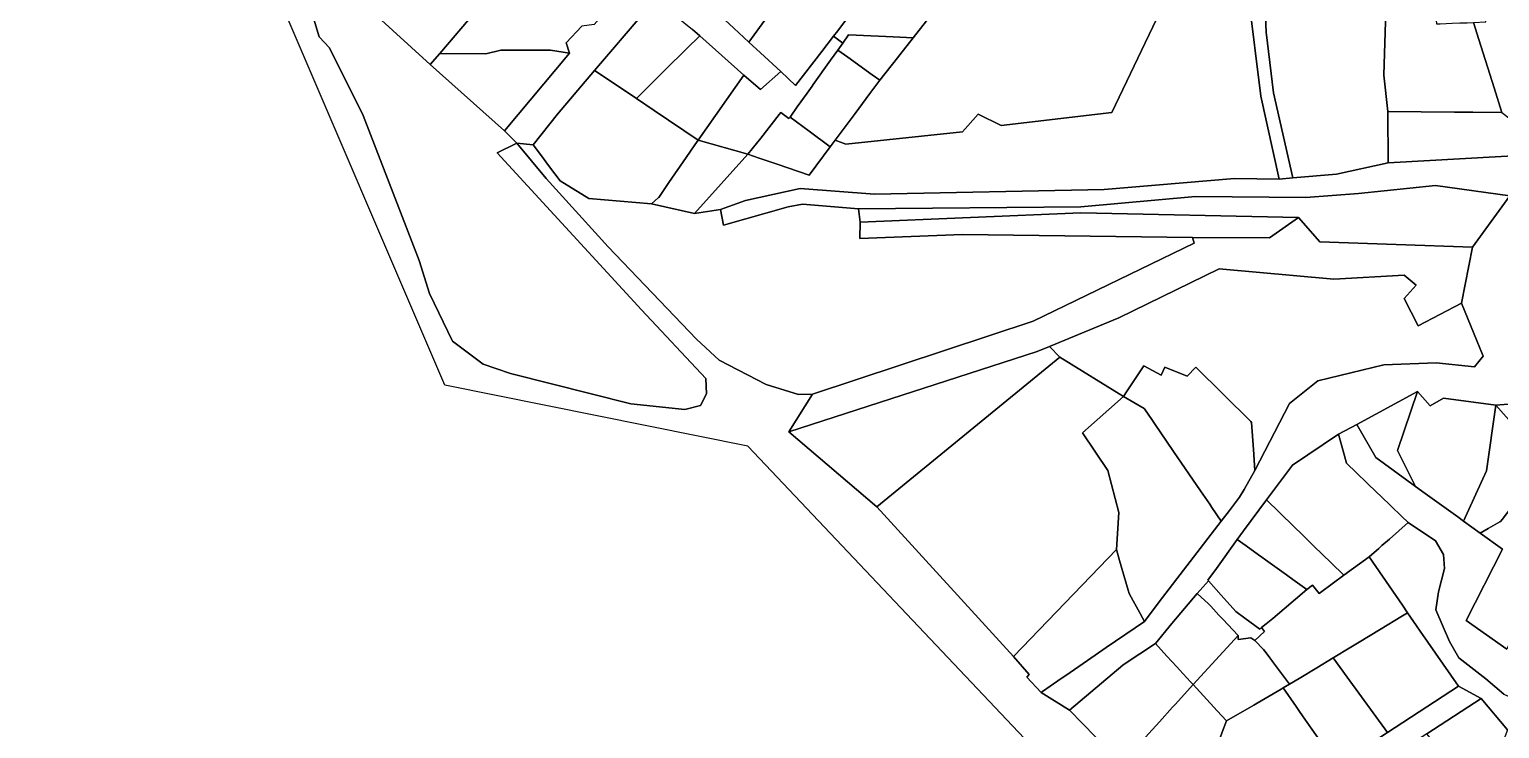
# Model space of a CAD drawing. Header units: inches. Extents: x 469449 to 472390, y 1000542 to 1004361.
# Drawn here: x 470542.2 to 470988.2, y 1001459.7 to 1001671.8 of the extents above; entities that cross this region are included whole.
import ezdxf

# ---------------------------------------------------------------- set-up
doc = ezdxf.new("R2010")
doc.units = ezdxf.units.IN
doc.header["$MEASUREMENT"] = 0
doc.layers.add('Gulele_10_07_New_Parcel', color=7, linetype='Continuous')

msp = doc.modelspace()

# ---------------------------------------------------------------- linework, layer by layer
at = {"layer": 'Gulele_10_07_New_Parcel'}
for points in [[(470872.58, 1001426.49), (470760.13, 1001545.32), (470668.21, 1001563.83), (470616.75, 1001684.11), (470589.87, 1001720.25), (470543.62, 1001838.8), (470542.17, 1001876.1), (470557.78, 1001912.53), (470645.08, 1002020.67), (470974.91, 1002424.6), (471076.37, 1002549.79), (471098.34, 1002597.79), (471128.4, 1002774.74), (471141.41, 1002848.47), (471134.47, 1002873.34), (471096.31, 1002923.65), (471081.28, 1002964.13), (471080.27, 1002998.39), (471087.35, 1003042.2), (471087.06, 1003060.99), (471079.26, 1003076.31)], [(470988.89, 1001646.61), (470986.56, 1001654.06), (470981.96, 1001668.75), (470980.35, 1001673.89), (470984.01, 1001674.03), (470983.89, 1001689.52), (470987.23, 1001716.87), (470987.33, 1001722.22), (470987.62, 1001736.83), (470987.71, 1001741.26), (470987.89, 1001750.27), (470987.86, 1001751.57), (470987.82, 1001753.54), (470987.53, 1001766.4), (470987.13, 1001784.09), (470985.31, 1001799.48), (470984.75, 1001804.24), (470980.94, 1001823.68), (470980.74, 1001831.99), (470980.52, 1001841.21), (470979.75, 1001873.34), (470979.08, 1001895.18), (470986.58, 1001913.88), (471009.39, 1001948)], [(470916.29, 1001697.28), (470917.43, 1001670.93), (470919.64, 1001652.56), (470925.49, 1001626.72), (470921.37, 1001626.36), (470915.79, 1001651.56), (470912.09, 1001681.76)], [(470954.16, 1001690.45), (470953.15, 1001657.85), (470954.31, 1001646.85), (470954.37, 1001631.34), (470938.72, 1001627.87), (470925.49, 1001626.72), (470919.64, 1001652.56), (470917.43, 1001670.93), (470916.29, 1001697.28)], [(470635.46, 1001687.05), (470663.72, 1001661.13), (470686.28, 1001640.98), (470690.03, 1001637.27), (470684.05, 1001634.28), (470727.91, 1001586.71), (470747.35, 1001565.84), (470747.56, 1001561.21), (470745.78, 1001557.72), (470741.01, 1001556.44), (470724.63, 1001558.22), (470688.11, 1001567.34), (470679.85, 1001570.18), (470670.53, 1001577.23), (470663.55, 1001591.62), (470660.42, 1001601.66), (470643.4, 1001645.67), (470633.22, 1001666.18), (470630.09, 1001669.53), (470626.89, 1001680.21)], [(470626.89, 1001680.21), (470630.09, 1001669.53), (470633.22, 1001666.18), (470643.4, 1001645.67), (470660.42, 1001601.66), (470663.55, 1001591.62), (470670.53, 1001577.23), (470679.85, 1001570.18), (470688.11, 1001567.34), (470724.63, 1001558.22), (470741.01, 1001556.44), (470745.78, 1001557.72), (470747.56, 1001561.21), (470747.35, 1001565.84), (470727.91, 1001586.71), (470684.05, 1001634.28), (470690.03, 1001637.27), (470699, 1001626.59), (470717.8, 1001605.84), (470744.57, 1001577.79), (470751.4, 1001571.45), (470765.71, 1001564.04), (470775.47, 1001560.98), (470779.77, 1001561.08), (470772.56, 1001549.64), (470799.29, 1001526.89), (470840.71, 1001481.51), (470845.47, 1001476.07), (470844.8, 1001475.24), (470849.12, 1001470.65), (470857.74, 1001465.22), (470873.49, 1001449.1)], [(470912.09, 1001681.76), (470915.79, 1001651.56), (470921.37, 1001626.36), (470907.75, 1001626.57), (470868.3, 1001623.21), (470798.53, 1001621.8), (470775.97, 1001623.51), (470759.45, 1001619.87), (470751.83, 1001617.1), (470744.01, 1001615.97), (470760.17, 1001633.89), (470763.58, 1001632.72), (470769.03, 1001630.87), (470778.71, 1001627.58), (470785.1, 1001636.13), (470786.65, 1001638.21), (470789.89, 1001636.98), (470825.23, 1001640.65), (470830, 1001646.06), (470836.98, 1001642.64), (470870.57, 1001646.56), (470885.24, 1001677.25)], [(470728.71, 1001676.93), (470713.67, 1001659.32), (470702.35, 1001646.08), (470695.02, 1001636.75), (470690.03, 1001637.27), (470686.28, 1001640.98), (470706.07, 1001664.58), (470705, 1001667.72), (470709.77, 1001672.77)], [(470814.36, 1001674.35), (470810.35, 1001669.25), (470804.28, 1001669.51), (470793.03, 1001669.99), (470790.67, 1001670.09), (470788.93, 1001667.64), (470786.16, 1001669.7), (470787.41, 1001671.33), (470790.1, 1001674.83)], [(470755.89, 1001672.12), (470760.44, 1001667.9), (470763.95, 1001664.66), (470770.11, 1001658.96), (470763.97, 1001653.52), (470758.88, 1001657.9), (470745.54, 1001669.83), (470743.36, 1001671.79)], [(470995.76, 1001558.53), (470987.03, 1001557.75), (470971.16, 1001559.9), (470967.18, 1001557.58), (470963.29, 1001561.93), (470944.91, 1001551.96), (470939.35, 1001548.94), (470925.39, 1001539.53), (470917.51, 1001529.02), (470910.52, 1001519.69), (470908.6, 1001517.02), (470902.33, 1001508.28), (470899.74, 1001504.67), (470899.94, 1001504.45), (470896.43, 1001500.69), (470888.83, 1001491.52), (470883.79, 1001485.44), (470874.36, 1001479.24), (470873.89, 1001478.94), (470857.74, 1001465.22), (470849.12, 1001470.65), (470849.51, 1001470.92), (470854.19, 1001474.14), (470857.94, 1001476.72), (470863.23, 1001480.35), (470868.88, 1001484.25), (470880.44, 1001492.2), (470884.95, 1001498.07), (470903.78, 1001522.58), (470906.25, 1001525.79), (470909.35, 1001529.83), (470910.72, 1001532.23), (470913.99, 1001537.95), (470924.5, 1001558.24), (470933.04, 1001565.15), (470953.15, 1001570.03), (470968.99, 1001570.64), (470980.57, 1001569.42), (470983.21, 1001572.67), (470976.71, 1001588.72), (470979.97, 1001605.74), (470991.34, 1001621.29)], [(471001.26, 1001541.81), (470987.03, 1001557.75), (470995.76, 1001558.53)], [(470989.55, 1001470.13), (470984, 1001474.77), (470975.88, 1001481.15), (470973.07, 1001486.13), (470968.84, 1001495.66), (470969.67, 1001501.13), (470971.49, 1001508.18), (470971.24, 1001512.49), (470968.76, 1001516.63), (470960.47, 1001522.16), (470958.43, 1001524.13), (470952.14, 1001530.17), (470950.95, 1001531.31), (470941.75, 1001540.15), (470941.12, 1001542.45), (470939.35, 1001548.94), (470944.91, 1001551.96), (470950.71, 1001541.88), (470962.67, 1001533.13), (470965.64, 1001530.98), (470975.51, 1001523.86), (470977.31, 1001522.57), (470982.29, 1001518.97), (470989.1, 1001514.06), (470978.08, 1001492.5), (470990.38, 1001483.72)], [(470990.59, 1001459.31), (470982.64, 1001468.76), (470975.72, 1001472.51), (470964.15, 1001489.25), (470963.04, 1001490.85), (470960.32, 1001494.8), (470958.74, 1001497.09), (470948.62, 1001511.72), (470951.59, 1001514.34), (470952.54, 1001515.17), (470954.78, 1001517.14), (470960.47, 1001522.16), (470968.76, 1001516.63), (470971.24, 1001512.49), (470971.49, 1001508.18), (470969.67, 1001501.13), (470968.84, 1001495.66), (470973.07, 1001486.13), (470975.88, 1001481.15), (470984, 1001474.77), (470989.55, 1001470.13), (471003.47, 1001463.79), (471020.25, 1001459.44)]]:
    msp.add_lwpolyline(points, dxfattribs=at)
for points in [[(470708.78, 1001713.63), (470682.89, 1001683.83), (470677.73, 1001677.36), (470666.74, 1001664.48), (470663.72, 1001661.13), (470635.46, 1001687.05), (470644.14, 1001712.97), (470654.25, 1001711.54), (470656.11, 1001713.81), (470666.85, 1001726.91), (470679.67, 1001742.54), (470686.03, 1001741.84), (470694.82, 1001740.88), (470697.68, 1001740.31), (470715.66, 1001736.72), (470721.8, 1001735.49), (470724.1, 1001735.03), (470726.89, 1001734.47), (470726.68, 1001734.22), (470723.68, 1001730.77), (470717.63, 1001723.81), (470711.15, 1001716.35)], [(470870.57, 1001646.56), (470836.98, 1001642.64), (470830, 1001646.06), (470825.23, 1001640.65), (470789.89, 1001636.98), (470786.65, 1001638.21), (470792.67, 1001646.26), (470797.17, 1001652.29), (470800.2, 1001656.33), (470805.55, 1001663.14), (470806.28, 1001664.07), (470810.35, 1001669.25), (470814.36, 1001674.35), (470819.78, 1001681.24), (470848.08, 1001717.23), (470898.99, 1001689.36), (470897.77, 1001684.08), (470885.24, 1001677.25)], [(470705, 1001667.72), (470706.07, 1001664.58), (470700.27, 1001665.47), (470685.25, 1001665.47), (470680.62, 1001664.33), (470666.74, 1001664.48), (470677.73, 1001677.36), (470682.89, 1001683.83), (470708.78, 1001713.63), (470716.39, 1001707.86), (470720.31, 1001704.88), (470732.45, 1001694.43), (470713.55, 1001673.27), (470709.77, 1001672.77)], [(470765.27, 1001674.56), (470760.44, 1001667.9), (470755.89, 1001672.12), (470749.14, 1001678.37), (470744.49, 1001682.68), (470741.39, 1001685.55), (470738.28, 1001688.43), (470747.26, 1001698.95), (470753.05, 1001705.75), (470759.37, 1001701.03), (470762.43, 1001698.74), (470766.15, 1001695.96), (470769.17, 1001693.7), (470770.83, 1001692.46), (470774.13, 1001690), (470775.25, 1001689.16), (470775.59, 1001688.83), (470773.27, 1001685.63), (470771.26, 1001682.84)], [(470782.59, 1001665.07), (470774.65, 1001654.75), (470770.11, 1001658.96), (470763.95, 1001664.66), (470760.44, 1001667.9), (470765.27, 1001674.56), (470771.26, 1001682.84), (470773.27, 1001685.63), (470775.59, 1001688.83), (470783.31, 1001681.38), (470788.58, 1001676.3), (470790.1, 1001674.83), (470787.41, 1001671.33), (470786.16, 1001669.7)], [(470968.61, 1001679.39), (470969.07, 1001673.45), (470970.23, 1001673.5), (470973.81, 1001673.64), (470976.11, 1001673.73), (470978.4, 1001673.81), (470980.35, 1001673.89), (470981.96, 1001668.75), (470986.56, 1001654.06), (470988.89, 1001646.61), (470980.1, 1001646.67), (470978.02, 1001646.69), (470974.59, 1001646.71), (470954.31, 1001646.85), (470953.15, 1001657.85), (470954.16, 1001690.45), (470954.57, 1001690.46), (470961.2, 1001690.64), (470966.5, 1001690.78), (470967.71, 1001690.81), (470967.8, 1001689.73)], [(470735.09, 1001659.46), (470726.34, 1001650.78), (470726.22, 1001650.87), (470713.67, 1001659.32), (470728.71, 1001676.93), (470732.04, 1001680.83), (470738.63, 1001675.57), (470743.36, 1001671.79), (470745.54, 1001669.83), (470741.58, 1001665.9)], [(470758.88, 1001657.9), (470745.06, 1001638.18), (470731.71, 1001647.17), (470726.34, 1001650.78), (470735.09, 1001659.46), (470741.58, 1001665.9), (470745.54, 1001669.83)], [(470788.93, 1001667.64), (470787.41, 1001665.51), (470785.2, 1001662.4), (470780.01, 1001655.1), (470779.64, 1001654.58), (470778.11, 1001652.43), (470775.13, 1001648.24), (470772.96, 1001645.18), (470772.62, 1001644.71), (470770.13, 1001646.52), (470769.67, 1001645.94), (470764.04, 1001638.79), (470760.17, 1001633.89), (470745.06, 1001638.18), (470758.88, 1001657.9), (470763.97, 1001653.52), (470770.11, 1001658.96), (470774.65, 1001654.75), (470782.59, 1001665.07), (470786.16, 1001669.7)], [(470805.55, 1001663.14), (470800.2, 1001656.33), (470797.88, 1001658), (470790.47, 1001663.31), (470787.41, 1001665.51), (470788.93, 1001667.64), (470790.67, 1001670.09), (470793.03, 1001669.99), (470804.28, 1001669.51), (470810.35, 1001669.25), (470806.28, 1001664.07)], [(470706.07, 1001664.58), (470686.28, 1001640.98), (470663.72, 1001661.13), (470666.74, 1001664.48), (470680.62, 1001664.33), (470685.25, 1001665.47), (470700.27, 1001665.47)], [(470786.65, 1001638.21), (470785.1, 1001636.13), (470778.72, 1001640.88), (470772.96, 1001645.18), (470775.13, 1001648.24), (470778.11, 1001652.43), (470779.64, 1001654.58), (470780.01, 1001655.1), (470785.2, 1001662.4), (470787.41, 1001665.51), (470790.47, 1001663.31), (470797.88, 1001658), (470800.2, 1001656.33), (470797.17, 1001652.29), (470792.67, 1001646.26)], [(470732.95, 1001620.66), (470730.9, 1001618.81), (470711.89, 1001620.52), (470703.21, 1001625.79), (470699.99, 1001630.1), (470698.85, 1001631.63), (470698.34, 1001632.31), (470696.34, 1001634.99), (470695.02, 1001636.75), (470702.35, 1001646.08), (470713.67, 1001659.32), (470726.22, 1001650.87), (470726.34, 1001650.78), (470731.71, 1001647.17), (470745.06, 1001638.18), (470744.07, 1001636.77), (470741.39, 1001632.95), (470736.18, 1001625.31), (470733.11, 1001620.81)], [(470770.13, 1001646.52), (470772.62, 1001644.71), (470772.96, 1001645.18), (470778.72, 1001640.88), (470785.1, 1001636.13), (470778.71, 1001627.58), (470769.03, 1001630.87), (470763.58, 1001632.72), (470760.17, 1001633.89), (470764.04, 1001638.79), (470769.67, 1001645.94)], [(470974.59, 1001646.71), (470978.02, 1001646.69), (470980.1, 1001646.67), (470988.89, 1001646.61), (470995.72, 1001641.39), (470999.47, 1001633.78), (470954.37, 1001631.34), (470954.31, 1001646.85)], [(470760.17, 1001633.89), (470744.01, 1001615.97), (470730.9, 1001618.81), (470732.95, 1001620.66), (470733.11, 1001620.81), (470736.18, 1001625.31), (470741.39, 1001632.95), (470744.07, 1001636.77), (470745.06, 1001638.18)], [(470695.02, 1001636.75), (470696.34, 1001634.99), (470698.34, 1001632.31), (470698.85, 1001631.63), (470699.99, 1001630.1), (470703.21, 1001625.79), (470711.89, 1001620.52), (470730.9, 1001618.81), (470744.01, 1001615.97), (470751.83, 1001617.1), (470752.76, 1001612.4), (470772.41, 1001617.95), (470776.75, 1001618.73), (470793.76, 1001617.38), (470794.26, 1001613.25), (470794.12, 1001608.34), (470825.26, 1001609.54), (470895.1, 1001608.68), (470895.57, 1001606.94), (470846.73, 1001583.3), (470779.77, 1001561.08), (470775.47, 1001560.98), (470765.71, 1001564.04), (470751.4, 1001571.45), (470744.57, 1001577.79), (470717.8, 1001605.84), (470699, 1001626.59), (470690.03, 1001637.27)], [(470991.34, 1001621.29), (470968.75, 1001624.44), (470945.43, 1001622), (470929.39, 1001620.78), (470895.96, 1001621.13), (470861.14, 1001617.98), (470793.76, 1001617.38), (470776.75, 1001618.73), (470772.41, 1001617.95), (470752.76, 1001612.4), (470751.83, 1001617.1), (470759.45, 1001619.87), (470775.97, 1001623.51), (470798.53, 1001621.8), (470868.3, 1001623.21), (470907.75, 1001626.57), (470921.37, 1001626.36), (470925.49, 1001626.72), (470938.72, 1001627.87), (470954.37, 1001631.34), (470999.47, 1001633.78)], [(470991.34, 1001621.29), (470979.97, 1001605.74), (470933.65, 1001607.36), (470927.16, 1001614.67), (470861.14, 1001616.08), (470794.26, 1001613.25), (470793.76, 1001617.38), (470861.14, 1001617.98), (470895.96, 1001621.13), (470929.39, 1001620.78), (470945.43, 1001622), (470968.75, 1001624.44)], [(470927.16, 1001614.67), (470918.42, 1001608.52), (470895.1, 1001608.68), (470825.26, 1001609.54), (470794.12, 1001608.34), (470794.26, 1001613.25), (470861.14, 1001616.08)], [(470979.97, 1001605.74), (470976.71, 1001588.72), (470963.51, 1001581.81), (470959.24, 1001590.15), (470962.9, 1001594.21), (470959.24, 1001597.26), (470937.91, 1001596.04), (470903.17, 1001599.09), (470872.7, 1001584.25), (470851.63, 1001575.6), (470847.96, 1001574.09), (470772.56, 1001549.64), (470779.77, 1001561.08), (470846.73, 1001583.3), (470895.57, 1001606.94), (470895.1, 1001608.68), (470918.42, 1001608.52), (470927.16, 1001614.67), (470933.65, 1001607.36)], [(470976.71, 1001588.72), (470983.21, 1001572.67), (470980.57, 1001569.42), (470968.99, 1001570.64), (470953.15, 1001570.03), (470933.04, 1001565.15), (470924.5, 1001558.24), (470913.99, 1001537.95), (470913.56, 1001544.31), (470913, 1001552.54), (470912.74, 1001552.79), (470896.03, 1001569.32), (470893.46, 1001566.62), (470886.65, 1001569.32), (470885.57, 1001566.88), (470880.24, 1001569.75), (470875.23, 1001562.14), (470874.12, 1001560.45), (470854.81, 1001572.37), (470851.63, 1001575.6), (470872.7, 1001584.25), (470903.17, 1001599.09), (470937.91, 1001596.04), (470959.24, 1001597.26), (470962.9, 1001594.21), (470959.24, 1001590.15), (470963.51, 1001581.81)], [(470772.56, 1001549.64), (470847.96, 1001574.09), (470851.63, 1001575.6), (470854.81, 1001572.37), (470799.29, 1001526.89)], [(470874.12, 1001560.45), (470861.68, 1001549.4), (470869.38, 1001538), (470872.69, 1001525.23), (470871.95, 1001514.04), (470840.71, 1001481.51), (470799.29, 1001526.89), (470854.81, 1001572.37)], [(470880.24, 1001569.75), (470885.57, 1001566.88), (470886.65, 1001569.32), (470893.46, 1001566.62), (470896.03, 1001569.32), (470912.74, 1001552.79), (470913, 1001552.54), (470913.56, 1001544.31), (470913.99, 1001537.95), (470910.72, 1001532.23), (470909.35, 1001529.83), (470906.25, 1001525.79), (470903.78, 1001522.58), (470900.93, 1001526.75), (470900.27, 1001527.72), (470897.45, 1001531.83), (470889.29, 1001543.76), (470885.2, 1001549.74), (470883.88, 1001551.66), (470882.89, 1001553.11), (470880.48, 1001556.63), (470880.37, 1001556.8), (470874.12, 1001560.45), (470875.23, 1001562.14)], [(470884.95, 1001498.07), (470880.44, 1001492.2), (470878.55, 1001495.67), (470877.05, 1001498.42), (470875.84, 1001500.65), (470875.55, 1001501.66), (470872.92, 1001510.69), (470871.95, 1001514.04), (470872.69, 1001525.23), (470869.38, 1001538), (470861.68, 1001549.4), (470874.12, 1001560.45), (470880.37, 1001556.8), (470880.48, 1001556.63), (470882.89, 1001553.11), (470883.88, 1001551.66), (470885.2, 1001549.74), (470889.29, 1001543.76), (470897.45, 1001531.83), (470900.27, 1001527.72), (470900.93, 1001526.75), (470903.78, 1001522.58)], [(470962.67, 1001533.13), (470950.71, 1001541.88), (470944.91, 1001551.96), (470963.29, 1001561.93), (470957.28, 1001543.99)], [(470963.29, 1001561.93), (470967.18, 1001557.58), (470971.16, 1001559.9), (470987.03, 1001557.75), (470984.21, 1001537.85), (470977.31, 1001522.57), (470975.51, 1001523.86), (470965.64, 1001530.98), (470962.67, 1001533.13), (470957.28, 1001543.99)], [(470984.77, 1001520.39), (470982.29, 1001518.97), (470977.31, 1001522.57), (470984.21, 1001537.85), (470987.03, 1001557.75), (471001.26, 1001541.81), (471002.27, 1001540.67), (471001.36, 1001539.14), (471000, 1001537.38), (470995.32, 1001531.32), (470988.97, 1001523.09), (470988.56, 1001522.56), (470988.29, 1001522.4)], [(470948.62, 1001511.72), (470941.01, 1001506.16), (470937.1, 1001509.96), (470931.88, 1001515.03), (470928.52, 1001518.3), (470925.7, 1001521.05), (470917.51, 1001529.02), (470925.39, 1001539.53), (470939.35, 1001548.94), (470941.12, 1001542.45), (470941.75, 1001540.15), (470950.95, 1001531.31), (470952.14, 1001530.17), (470958.43, 1001524.13), (470960.47, 1001522.16), (470954.78, 1001517.14), (470952.54, 1001515.17), (470951.59, 1001514.34)], [(470994.49, 1001492.85), (470990.38, 1001483.72), (470978.08, 1001492.5), (470989.1, 1001514.06), (470982.29, 1001518.97), (470984.77, 1001520.39), (470988.29, 1001522.4), (470988.56, 1001522.56), (470988.97, 1001523.09), (470995.32, 1001531.32), (471000, 1001537.38), (471001.36, 1001539.14), (471007.09, 1001534.29), (471011.3, 1001530.72), (471010.47, 1001528.36), (471001.31, 1001508.01), (471000.54, 1001506.29)], [(470941.01, 1001506.16), (470933.84, 1001500.94), (470933.51, 1001500.69), (470931.43, 1001503.22), (470929.77, 1001501.83), (470925.54, 1001504.88), (470924.01, 1001505.98), (470923.6, 1001506.27), (470917.2, 1001510.88), (470916.07, 1001511.69), (470915.11, 1001512.39), (470911.32, 1001515.12), (470908.6, 1001517.02), (470910.52, 1001519.69), (470917.51, 1001529.02), (470925.7, 1001521.05), (470928.52, 1001518.3), (470931.88, 1001515.03), (470937.1, 1001509.96)], [(470849.51, 1001470.92), (470849.12, 1001470.65), (470844.8, 1001475.24), (470845.47, 1001476.07), (470840.71, 1001481.51), (470871.95, 1001514.04), (470872.92, 1001510.69), (470875.55, 1001501.66), (470875.84, 1001500.65), (470877.05, 1001498.42), (470878.55, 1001495.67), (470880.44, 1001492.2), (470868.88, 1001484.25), (470863.23, 1001480.35), (470857.94, 1001476.72), (470854.19, 1001474.14)], [(470916.02, 1001490.29), (470915.44, 1001489.79), (470910.88, 1001493.17), (470908.15, 1001495.18), (470903.75, 1001500.15), (470902.27, 1001501.82), (470899.94, 1001504.45), (470899.74, 1001504.67), (470902.33, 1001508.28), (470908.6, 1001517.02), (470911.32, 1001515.12), (470915.11, 1001512.39), (470916.07, 1001511.69), (470917.2, 1001510.88), (470923.6, 1001506.27), (470924.01, 1001505.98), (470925.54, 1001504.88), (470929.77, 1001501.83), (470919.38, 1001493.11), (470917.45, 1001491.49)], [(470948.62, 1001511.72), (470958.74, 1001497.09), (470960.32, 1001494.8), (470958.25, 1001493.55), (470952.28, 1001489.93), (470945.06, 1001485.56), (470943.04, 1001484.35), (470937.73, 1001481.13), (470932.74, 1001478.11), (470927.39, 1001474.87), (470924.52, 1001473.13), (470919.35, 1001480.04), (470919.14, 1001480.31), (470918.51, 1001481.15), (470917.38, 1001482.67), (470916.6, 1001483.7), (470913.95, 1001486.4), (470916.93, 1001489.13), (470916.02, 1001490.29), (470917.45, 1001491.49), (470919.38, 1001493.11), (470929.77, 1001501.83), (470931.43, 1001503.22), (470933.51, 1001500.69), (470933.84, 1001500.94), (470941.01, 1001506.16)], [(470902.27, 1001501.82), (470903.75, 1001500.15), (470908.15, 1001495.18), (470910.88, 1001493.17), (470915.44, 1001489.79), (470916.02, 1001490.29), (470916.93, 1001489.13), (470913.95, 1001486.4), (470912.79, 1001487.22), (470908.86, 1001486.69), (470908.86, 1001487.93), (470904.3, 1001492.81), (470903.08, 1001494.11), (470900.6, 1001496.76), (470899.91, 1001497.5), (470896.43, 1001500.69), (470899.94, 1001504.45)], [(470908.86, 1001487.93), (470895.25, 1001472.99), (470894.45, 1001473.86), (470891.12, 1001477.48), (470890.26, 1001478.41), (470887.27, 1001481.66), (470883.79, 1001485.44), (470888.83, 1001491.52), (470896.43, 1001500.69), (470899.91, 1001497.5), (470900.6, 1001496.76), (470903.08, 1001494.11), (470904.3, 1001492.81)], [(470975.72, 1001472.51), (470954.22, 1001458.44), (470942, 1001475.25), (470937.73, 1001481.13), (470943.04, 1001484.35), (470945.06, 1001485.56), (470952.28, 1001489.93), (470958.25, 1001493.55), (470960.32, 1001494.8), (470963.04, 1001490.85), (470964.15, 1001489.25)], [(470908.86, 1001487.93), (470908.86, 1001486.69), (470912.79, 1001487.22), (470913.95, 1001486.4), (470916.6, 1001483.7), (470917.38, 1001482.67), (470918.51, 1001481.15), (470919.14, 1001480.31), (470919.35, 1001480.04), (470924.52, 1001473.13), (470922.57, 1001472), (470921.96, 1001471.65), (470914.62, 1001467.39), (470913.62, 1001466.81), (470905.36, 1001462.01), (470902.51, 1001465.1), (470895.25, 1001472.99)], [(470881.79, 1001458.21), (470873.49, 1001449.1), (470857.74, 1001465.22), (470873.89, 1001478.94), (470874.36, 1001479.24), (470883.79, 1001485.44), (470887.27, 1001481.66), (470890.26, 1001478.41), (470891.12, 1001477.48), (470894.45, 1001473.86), (470895.25, 1001472.99), (470889.91, 1001467.12), (470889.02, 1001466.16), (470885, 1001461.75)], [(470954.22, 1001458.44), (470939.01, 1001448.49), (470931.3, 1001459.52), (470928.47, 1001463.56), (470927.54, 1001464.89), (470926.5, 1001466.39), (470922.57, 1001472), (470924.52, 1001473.13), (470927.39, 1001474.87), (470932.74, 1001478.11), (470937.73, 1001481.13), (470942, 1001475.25)], [(470894.15, 1001436.31), (470891.14, 1001431.03), (470887.41, 1001434.85), (470881.23, 1001441.17), (470873.49, 1001449.1), (470881.79, 1001458.21), (470885, 1001461.75), (470889.02, 1001466.16), (470889.91, 1001467.12), (470895.25, 1001472.99), (470902.51, 1001465.1), (470905.36, 1001462.01), (470904.1, 1001458.56), (470902.97, 1001455.47), (470901.59, 1001451.7), (470899.2, 1001445.16), (470899.1, 1001444.97), (470898.8, 1001444.46), (470898.53, 1001443.97)], [(470920.66, 1001436.42), (470918.92, 1001434.82), (470916.87, 1001436.82), (470905.21, 1001448.18), (470905, 1001448.38), (470901.59, 1001451.7), (470902.97, 1001455.47), (470904.1, 1001458.56), (470905.36, 1001462.01), (470913.62, 1001466.81), (470914.62, 1001467.39), (470921.96, 1001471.65), (470922.57, 1001472), (470926.5, 1001466.39), (470927.54, 1001464.89), (470928.47, 1001463.56), (470931.3, 1001459.52), (470939.01, 1001448.49), (470920.87, 1001436.62)], [(470982.64, 1001468.76), (470966.14, 1001458.11), (470951.12, 1001448.4), (470949.66, 1001447.46), (470924.85, 1001430.67), (470909.56, 1001412.29), (470904.47, 1001417.39), (470909.15, 1001422.56), (470912.2, 1001425.93), (470914.91, 1001428.93), (470919.63, 1001434.13), (470918.92, 1001434.82), (470920.66, 1001436.42), (470920.87, 1001436.62), (470939.01, 1001448.49), (470954.22, 1001458.44), (470975.72, 1001472.51)], [(470984.53, 1001438.52), (470982.77, 1001437.97), (470980.1, 1001441.21), (470978.07, 1001443.67), (470971.19, 1001451.99), (470966.14, 1001458.11), (470982.64, 1001468.76), (470990.59, 1001459.31), (470988.06, 1001452.6), (470987.19, 1001449.9), (470989.14, 1001447.09), (470988.85, 1001439.87), (470984.68, 1001438.57)]]:
    msp.add_lwpolyline(points, close=True, dxfattribs=at)

doc.saveas('drawing.dxf')
